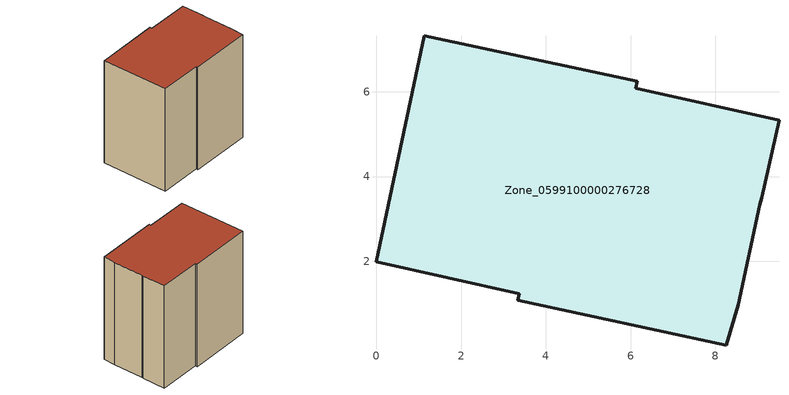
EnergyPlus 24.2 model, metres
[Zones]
Zone_0599100000276728
 floor ground (C_G): 9.04,3.34 8.54,0.98 8.25,0.01 3.34,1.08 3.37,1.24 0,1.99 1.13,7.33 6.15,6.25 6.12,6.09 9.5,5.33 9.1,3.5 z0
 wall outside (C_F): 0,1.99 3.37,1.24 3.34,1.08 8.25,0.01 8.54,0.98 9.04,3.34 9.1,3.5 9.5,5.33 6.12,6.09 6.15,6.25 1.13,7.33 0,1.99 z0:8.81
 roof outside (C_R): 9.04,3.34 9.1,3.5 9.5,5.33 6.12,6.09 6.15,6.25 1.13,7.33 0,1.99 3.37,1.24 3.34,1.08 8.25,0.01 8.54,0.98 z8.81
[BUILDING]
Pand.0599100000276728: North Axis=0; Terrain=City; Loads Convergence Tolerance Value=0.04; Temperature Convergence Tolerance Value=0.4; Solar Distribution=FullExterior; Maximum Number of Warmup Days=25; Minimum Number of Warmup Days=1
[Site:Location]
Rotterdam.The.Hague.AP_ZH_NLD Design_Conditions: Latitude=51.96; Longitude=4.45; Time Zone=1; Elevation=-4.5
[SITE:GROUNDTEMPERATURE:BUILDINGSURFACE]
18, 18, 18, 18, 18, 18, 18, 18, 18, 18, 18, 18
[MATERIAL] Thermal Absorptance=0.9; Solar Absorptance=0.7; Visible Absorptance=0.7
Name | Roughness | Thickness | Conductivity | Density | Specific Heat
G.TI.1975-1991 | MediumSmooth | 0.15 | 0.288461 | 540 | 1210
F.TI.1975-1991 | Rough | 0.3 | 0.230769 | 1920 | 840
R.TI.1975-1991 | MediumRough | 0.2 | 0.153846 | 1500 | 1000
[CONSTRUCTION]
C_G: G.TI.1975-1991
C_F: F.TI.1975-1991
C_R: R.TI.1975-1991
[ZONE]
Zone_0599100000276728: Type=1; Multiplier=1; Ceiling Height=Autocalculate; Volume=Autocalculate; Floor Area=autocalculate; Part of Total Floor Area=Yes
[ZONEINFILTRATION:DESIGNFLOWRATE]
Infil_Zone_0599100000276728: Zone or ZoneList or Space or SpaceList=Zone_0599100000276728; Schedule=AlwaysOn; Design Flow Rate Calculation Method=Flow/Area; Flow Rate per Floor Area=0.003; Constant Term Coefficient=1; Temperature Term Coefficient=0; Velocity Term Coefficient=0; Velocity Squared Term Coefficient=0
[HVACTEMPLATE:ZONE:IDEALLOADSAIRSYSTEM]
Zone_0599100000276728: Maximum Heating Supply Air Temperature=50; Minimum Cooling Supply Air Temperature=13; Maximum Heating Supply Air Humidity Ratio=0.0156; Minimum Cooling Supply Air Humidity Ratio=0.0077; Heating Limit=NoLimit; Cooling Limit=NoLimit; Dehumidification Control Type=ConstantSensibleHeatRatio; Cooling Sensible Heat Ratio=0.7; Dehumidification Setpoint=60; Humidification Control Type=None; Humidification Setpoint=30; Outdoor Air Method=None; Outdoor Air Flow Rate per Person=0.00944; Outdoor Air Flow Rate per Zone Floor Area=0; Outdoor Air Flow Rate per Zone=0; Demand Controlled Ventilation Type=None; Outdoor Air Economizer Type=NoEconomizer; Heat Recovery Type=None; Sensible Heat Recovery Effectiveness=0.7; Latent Heat Recovery Effectiveness=0.65
[ZONECONTROL:THERMOSTAT]
ThermostatControl_Zone_0599100000276728: Zone or ZoneList=Zone_0599100000276728; Control Type Schedule=DualSetpointControlType; Control 1=Thermostat_Zone_0599100000276728; Temperature Difference Between Cutout And Setpoint=0
[THERMOSTATSETPOINT:DUALSETPOINT]
Thermostat_Zone_0599100000276728: Heating Setpoint Temperature Schedule=HeatingSetpoint_Zone_0599100000276728; Cooling Setpoint Temperature Schedule=CoolingSetpoint_Zone_0599100000276728
[SCHEDULE:COMPACT]
HeatingSetpoint_Zone_0599100000276728: Through: 12/31, For: AllDays, Until: 24:00, 21
CoolingSetpoint_Zone_0599100000276728: Through: 12/31, For: AllDays, Until: 24:00, 24
DualSetpointControlType: Through: 12/31, For: AllDays, Until: 24:00, 4
AlwaysOn: Through: 12/31, For: AllDays, Until: 24:00, 1
